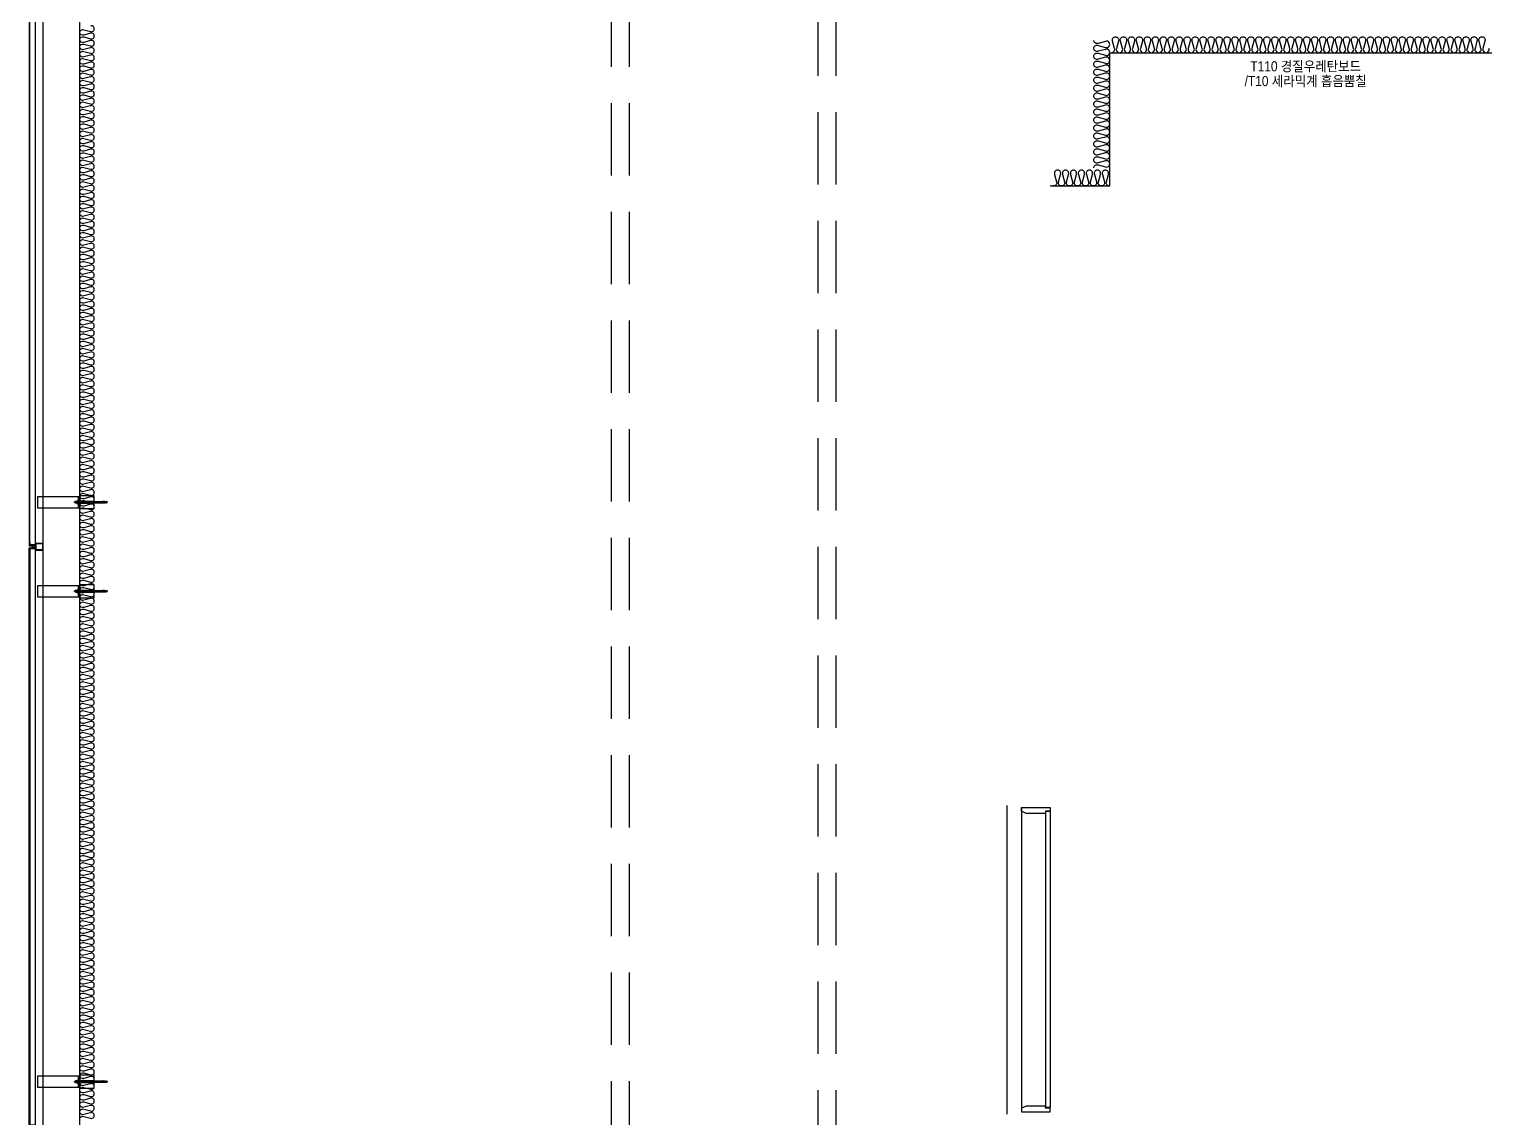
# Model space of a CAD drawing. Header units: millimetres. Extents: x 17311 to 801382, y -242618 to -104888.
# Drawn here: x 284811 to 294861, y -169171 to -161657 of the extents above; entities that cross this region are included whole.
import ezdxf
from ezdxf.enums import TextEntityAlignment as Align

# ---------------------------------------------------------------- set-up
doc = ezdxf.new("R2010")
doc.units = ezdxf.units.MM
doc.header["$LTSCALE"] = 250
doc.linetypes.add('ghid', pattern=[3, 2, -1])
for name, color, linetype in [('A-CON', 2, 'Continuous'), ('A-DOOR', 4, 'Continuous'), ('A-ELE8', 8, 'Continuous'), ('A-ETC-8', 8, 'Continuous'), ('A-FIN', 6, 'Continuous'), ('A-연도', 5, 'ghid'), ('ISL', 251, 'Continuous')]:
    doc.layers.add(name, color=color, linetype=linetype)
doc.layers.add('NOPLOT-단열', color=225, linetype='Continuous', plot=False)
doc.styles.add('Gdim', font='')
doc.styles.get('Gdim').set_extended_font_data('Dotum')

# ---------------------------------------------------------------- blocks, each defined once
blk = doc.blocks.new('A$C632c858f')
at = {"layer": 'A-ETC-8'}
blk.add_arc((-3, 0), 24, 341.8248, 18.1752, dxfattribs=at)
blk.add_ellipse((34, 0), major_axis=(7.59, 0), ratio=0.987937, dxfattribs=at)
blk = doc.blocks.new('A$Cae507117')
at = {"layer": 'A-ETC-8'}
for points in [[(-50, 0), (-50, -50), (0, -50), (0, 0)], [(-46.8, -3.2), (-46.8, -46.8), (-3.2, -46.8), (-3.2, -3.2)]]:
    blk.add_lwpolyline(points, close=True, dxfattribs=at)
blk = doc.blocks.new('A$Cc29243e6')
at = {"layer": 'A-연도'}
for points in [[(10720, -200), (10720, -33638), (9170, -33638), (9170, -200)], [(9295, -33638), (9295, -200)], [(10595, -200), (10595, -33638)]]:
    blk.add_lwpolyline(points, dxfattribs=at)
blk = doc.blocks.new('너트 M12')
for p, q in [((-9, 0), (9, 0)), ((-10, -9), (-10, -1)), ((9, -10), (-9, -10)), ((0, -8), (0, -1)), ((10, -1), (10, -9))]:
    blk.add_line(p, q)
for centre, start, end in [((-9, -1), 90, 180), ((-9, -9), 180, 270), ((9, -1), 0, 90), ((9, -9), 270, 0)]:
    blk.add_arc(centre, 0.5, start, end)
at = {"extrusion": (0, 0, -1)}
for centre, major_axis, ratio, start_param, end_param in [((-5, -1), (-4.75, 0.31), 0.185359, -0.024388, 3.141593), ((5, -1), (4.75, 0.31), 0.185108, 3.141593, 6.30754), ((-5, -9), (4.75, 0.31), 0.187111, 0, 3.166211), ((5, -9), (-4.75, 0.31), 0.185991, 3.117121, 6.283185)]:
    blk.add_ellipse(centre, major_axis=major_axis, ratio=ratio, start_param=start_param, end_param=end_param, dxfattribs=at)
blk = doc.blocks.new('A$C5ebcaad0')
at = {"layer": 'A-ETC-8'}
for p, q in [((-449, -225), (-214, -225)), ((-439, -220), (-439, -229)), ((-437, -219), (-437, -219)), ((-426, -220), (-437, -219)), ((-437, -231), (-426, -229)), ((-437, -231), (-437, -231)), ((-432, -220), (-432, -221)), ((-432, -229), (-432, -230)), ((-416, -219), (-431, -219)), ((-431, -222), (-429, -223)), ((-431, -228), (-429, -227)), ((-431, -231), (-416, -231)), ((-421, -224), (-428, -224)), ((-421, -226), (-428, -226)), ((-426, -220), (-412, -220)), ((-426, -229), (-412, -229)), ((-421, -223), (-421, -223)), ((-421, -227), (-421, -227)), ((-417, -227), (-417, -223)), ((-416, -219), (-413, -219)), ((-416, -231), (-413, -231)), ((-413, -219), (-413, -231)), ((-412, -231), (-412, -219)), ((-409, -219), (-412, -219)), ((-412, -231), (-409, -231)), ((-409, -231), (-409, -219)), ((-355, -219), (-409, -219)), ((-409, -231), (-355, -231)), ((-355, -219), (-246, -219)), ((-246, -231), (-355, -231)), ((-234, -219), (-226, -219)), ((-234, -220), (-224, -220)), ((-234, -229), (-224, -229)), ((-234, -231), (-226, -231)), ((-226, -231), (-226, -219)), ((-224, -220), (-226, -219)), ((-224, -229), (-226, -231)), ((-224, -229), (-224, -220))]:
    blk.add_line(p, q, dxfattribs=at)
for points in [[(-255, -180), (-255, -269), (-355, -269), (-355, -180)], [(34, -185), (-252, -185), (-252, -265), (34, -265)], [(-252, -265), (-246, -265), (-246, -185), (-252, -185)], [(-246, -210), (-246, -240), (-244, -240), (-244, -210)]]:
    blk.add_lwpolyline(points, close=True, dxfattribs=at)
blk.add_lwpolyline([(-252, -177), (-252, -272, -0.414214), (-253, -273), (-255, -273), (-255, -176), (-253, -176, -0.414214)], format="xyb", close=True, dxfattribs=at)
for centre, radius, start, end in [((-437, -220), 1.5, 90, 180), ((-437, -229), 1.5, 180, 270), ((-431, -220), 1, 90, 180), ((-431, -221), 1, 180, 236.3099), ((-431, -229), 1, 123.6901, 180), ((-431, -230), 1, 180, 270), ((-428, -221), 3, 236.3099, 270), ((-428, -229), 3, 90, 123.6901), ((-419, -223), 2, 90, 180), ((-421, -223), 0.5, 270, 0), ((-421, -227), 0.5, 0, 90), ((-419, -227), 2, 180, 270), ((-419, -223), 2, 0, 90), ((-419, -227), 2, 270, 0)]:
    blk.add_arc(centre, radius, start, end, dxfattribs=at)
at = {"layer": 'A-ETC-8', "xscale": -1, "rotation": 90}
blk.add_blockref('너트 M12', (-244, -225), dxfattribs=at)
blk = doc.blocks.new('A$C569640a8')
at = {"layer": 'A-DOOR', "linetype": 'Continuous'}
for points in [[(0, -40), (-33, -40), (-33, -55), (-167, -55), (-200, -40), (-200, -15), (0, -15)], [(0, -2085), (-30, -2085), (-30, -40), (0, -40)], [(0, -2090), (-33, -2090), (-33, -2075), (-167, -2075), (-200, -2090), (-200, -2115), (0, -2115)]]:
    blk.add_lwpolyline(points, close=True, dxfattribs=at)
at = {"layer": 'A-ELE8'}
blk.add_lwpolyline([(-200, -15), (-200, -2115)], dxfattribs=at)

msp = doc.modelspace()

# ---------------------------------------------------------------- linework, layer by layer
at = {"layer": 'A-ELE8'}
msp.add_lwpolyline([(291560.7, -167014.5), (291560.7, -169144.5)], dxfattribs=at)
at = {"layer": 'A-ETC-8'}
for p, q in [((284855.7, -200799.5), (284855.7, -154461.7)), ((284905.7, -154461.7), (284905.7, -200799.5))]:
    msp.add_line(p, q, dxfattribs=at)
for points in [[(284818.7, -165218), (284853.7, -165218), (284853.7, -165229), (284855.7, -165229), (284855.7, -165216), (284820.3, -165216, 0.2265409), (284816.7, -165212.3), (284816.7, -165197.6), (284814.7, -165197.6), (284814.7, -165214, -0.4142136)], [(284818.7, -165241), (284853.7, -165241), (284853.7, -165230), (284855.7, -165230), (284855.7, -165243), (284820.3, -165243, -0.2265409), (284816.7, -165246.6), (284816.7, -165261.3), (284814.7, -165261.3), (284814.7, -165245, 0.4142136)]]:
    msp.add_lwpolyline(points, format="xyb", close=True, dxfattribs=at)
at = {"layer": 'A-FIN'}
for points in [[(284851.7, -161241), (284851.7, -161237), (284810.7, -161237), (284810.7, -165222), (284851.7, -165222), (284851.7, -165218), (284814.7, -165218), (284814.7, -161241), (284851.7, -161241)], [(284851.7, -169218), (284851.7, -169222), (284810.7, -169222), (284810.7, -165237), (284851.7, -165237), (284851.7, -165241), (284814.7, -165241), (284814.7, -169218), (284851.7, -169218)]]:
    msp.add_lwpolyline(points, close=True, dxfattribs=at)
at = {"layer": 'ISL'}
msp.add_line((285160.7, -202529.5), (285160.7, -154479.5), dxfattribs=at)
for points in [[(285160.7, -169179.5, -0.5248557), (285187.8, -169160.8), (285233.6, -169173.2, 1.4491979), (285233.6, -169135.8), (285187.8, -169148.2, -0.5248557), (285160.7, -169129.5, -0.5248557), (285187.8, -169110.8), (285233.6, -169123.2, 1.4491979), (285233.6, -169085.8), (285187.8, -169098.2, -0.5248557), (285160.7, -169079.5, -0.5248557), (285187.8, -169060.8), (285233.6, -169073.2, 1.4491979), (285233.6, -169035.8), (285187.8, -169048.2, -0.5248557), (285160.7, -169029.5, -0.5248557), (285187.8, -169010.8), (285233.6, -169023.2, 1.4491979), (285233.6, -168985.8), (285187.8, -168998.2, -0.5248557), (285160.7, -168979.5, -0.5248557), (285187.8, -168960.8), (285233.6, -168973.2, 1.4491979), (285233.6, -168935.8), (285187.8, -168948.2, -0.5248557), (285160.7, -168929.5, -0.5248557), (285187.8, -168910.8), (285233.6, -168923.2, 1.4491979), (285233.6, -168885.8), (285187.8, -168898.2, -0.5248557), (285160.7, -168879.5, -0.5248557), (285187.8, -168860.8), (285233.6, -168873.2, 1.4491979), (285233.6, -168835.8), (285187.8, -168848.2, -0.5248557), (285160.7, -168829.5, -0.5248557), (285187.8, -168810.8), (285233.6, -168823.2, 1.4491979), (285233.6, -168785.8), (285187.8, -168798.2, -0.5248557), (285160.7, -168779.5, -0.5248557), (285187.8, -168760.8), (285233.6, -168773.2, 1.4491979), (285233.6, -168735.8), (285187.8, -168748.2, -0.5248557), (285160.7, -168729.5, -0.5248557), (285187.8, -168710.8), (285233.6, -168723.2, 1.4491979), (285233.6, -168685.8), (285187.8, -168698.2, -0.5248557), (285160.7, -168679.5, -0.5248557), (285187.8, -168660.8), (285233.6, -168673.2, 1.4491979), (285233.6, -168635.8), (285187.8, -168648.2, -0.5248557), (285160.7, -168629.5, -0.5248557), (285187.8, -168610.8), (285233.6, -168623.2, 1.4491979), (285233.6, -168585.8), (285187.8, -168598.2, -0.5248557), (285160.7, -168579.5, -0.5248557), (285187.8, -168560.8), (285233.6, -168573.2, 1.4491979), (285233.6, -168535.8), (285187.8, -168548.2, -0.5248557), (285160.7, -168529.5, -0.5248557), (285187.8, -168510.8), (285233.6, -168523.2, 1.4491979), (285233.6, -168485.8), (285187.8, -168498.2, -0.5248557), (285160.7, -168479.5, -0.5248557), (285187.8, -168460.8), (285233.6, -168473.2, 1.4491979), (285233.6, -168435.8), (285187.8, -168448.2, -0.5248557), (285160.7, -168429.5, -0.5248557), (285187.8, -168410.8), (285233.6, -168423.2, 1.4491979), (285233.6, -168385.8), (285187.8, -168398.2, -0.5248557), (285160.7, -168379.5, -0.5248557), (285187.8, -168360.8), (285233.6, -168373.2, 1.4491979), (285233.6, -168335.8), (285187.8, -168348.2, -0.5248557), (285160.7, -168329.5, -0.5248557), (285187.8, -168310.8), (285233.6, -168323.2, 1.4491979), (285233.6, -168285.8), (285187.8, -168298.2, -0.5248557), (285160.7, -168279.5, -0.5248557), (285187.8, -168260.8), (285233.6, -168273.2, 1.4491979), (285233.6, -168235.8), (285187.8, -168248.2, -0.5248557), (285160.7, -168229.5, -0.5248557), (285187.8, -168210.8), (285233.6, -168223.2, 1.4491979), (285233.6, -168185.8), (285187.8, -168198.2, -0.5248557), (285160.7, -168179.5, -0.5248557), (285187.8, -168160.8), (285233.6, -168173.2, 1.4491979), (285233.6, -168135.8), (285187.8, -168148.2, -0.5248557), (285160.7, -168129.5, -0.5248557), (285187.8, -168110.8), (285233.6, -168123.2, 1.4491979), (285233.6, -168085.8), (285187.8, -168098.2, -0.5248557), (285160.7, -168079.5, -0.5248557), (285187.8, -168060.8), (285233.6, -168073.2, 1.4491979), (285233.6, -168035.8), (285187.8, -168048.2, -0.5248557), (285160.7, -168029.5, -0.5248557), (285187.8, -168010.8), (285233.6, -168023.2, 1.4491979), (285233.6, -167985.8), (285187.8, -167998.2, -0.5248557), (285160.7, -167979.5, -0.5248557), (285187.8, -167960.8), (285233.6, -167973.2, 1.4491979), (285233.6, -167935.8), (285187.8, -167948.2, -0.5248557), (285160.7, -167929.5, -0.5248557), (285187.8, -167910.8), (285233.6, -167923.2, 1.4491979), (285233.6, -167885.8), (285187.8, -167898.2, -0.5248557), (285160.7, -167879.5, -0.5248557), (285187.8, -167860.8), (285233.6, -167873.2, 1.4491979), (285233.6, -167835.8), (285187.8, -167848.2, -0.5248557), (285160.7, -167829.5, -0.5248557), (285187.8, -167810.8), (285233.6, -167823.2, 1.4491979), (285233.6, -167785.8), (285187.8, -167798.2, -0.5248557), (285160.7, -167779.5, -0.5248557), (285187.8, -167760.8), (285233.6, -167773.2, 1.4491979), (285233.6, -167735.8), (285187.8, -167748.2, -0.5248557), (285160.7, -167729.5, -0.5248557), (285187.8, -167710.8), (285233.6, -167723.2, 1.4491979), (285233.6, -167685.8), (285187.8, -167698.2, -0.5248557), (285160.7, -167679.5, -0.5248557), (285187.8, -167660.8), (285233.6, -167673.2, 1.4491979), (285233.6, -167635.8), (285187.8, -167648.2, -0.5248557), (285160.7, -167629.5, -0.5248557), (285187.8, -167610.8), (285233.6, -167623.2, 1.4491979), (285233.6, -167585.8), (285187.8, -167598.2, -0.5248557), (285160.7, -167579.5, -0.5248557), (285187.8, -167560.8), (285233.6, -167573.2, 1.4491979), (285233.6, -167535.8), (285187.8, -167548.2, -0.5248557), (285160.7, -167529.5, -0.5248557), (285187.8, -167510.8), (285233.6, -167523.2, 1.4491979), (285233.6, -167485.8), (285187.8, -167498.2, -0.5248557), (285160.7, -167479.5, -0.5248557), (285187.8, -167460.8), (285233.6, -167473.2, 1.4491979), (285233.6, -167435.8), (285187.8, -167448.2, -0.5248557), (285160.7, -167429.5, -0.5248557), (285187.8, -167410.8), (285233.6, -167423.2, 1.4491979), (285233.6, -167385.8), (285187.8, -167398.2, -0.5248557), (285160.7, -167379.5, -0.5248557), (285187.8, -167360.8), (285233.6, -167373.2, 1.4491979), (285233.6, -167335.8), (285187.8, -167348.2, -0.5248557), (285160.7, -167329.5, -0.5248557), (285187.8, -167310.8), (285233.6, -167323.2, 1.4491979), (285233.6, -167285.8), (285187.8, -167298.2, -0.5248557), (285160.7, -167279.5, -0.5248557), (285187.8, -167260.8), (285233.6, -167273.2, 1.4491979), (285233.6, -167235.8), (285187.8, -167248.2, -0.5248557), (285160.7, -167229.5, -0.5248557), (285187.8, -167210.8), (285233.6, -167223.2, 1.4491979), (285233.6, -167185.8), (285187.8, -167198.2, -0.5248557), (285160.7, -167179.5, -0.5248557), (285187.8, -167160.8), (285233.6, -167173.2, 1.4491979), (285233.6, -167135.8), (285187.8, -167148.2, -0.5248557), (285160.7, -167129.5, -0.5248557), (285187.8, -167110.8), (285233.6, -167123.2, 1.4491979), (285233.6, -167085.8), (285187.8, -167098.2, -0.5248557), (285160.7, -167079.5, -0.5248557), (285187.8, -167060.8), (285233.6, -167073.2, 1.4491979), (285233.6, -167035.8), (285187.8, -167048.2, -0.5248557), (285160.7, -167029.5, -0.5248557), (285187.8, -167010.8), (285233.6, -167023.2, 1.4491979), (285233.6, -166985.8), (285187.8, -166998.2, -0.5248557), (285160.7, -166979.5, -0.5248557), (285187.8, -166960.8), (285233.6, -166973.2, 1.4491979), (285233.6, -166935.8), (285187.8, -166948.2, -0.5248557), (285160.7, -166929.5, -0.5248557), (285187.8, -166910.8), (285233.6, -166923.2, 1.4491979), (285233.6, -166885.8), (285187.8, -166898.2, -0.5248557), (285160.7, -166879.5, -0.5248557), (285187.8, -166860.8), (285233.6, -166873.2, 1.4491979), (285233.6, -166835.8), (285187.8, -166848.2, -0.5248557), (285160.7, -166829.5, -0.5248557), (285187.8, -166810.8), (285233.6, -166823.2, 1.4491979), (285233.6, -166785.8), (285187.8, -166798.2, -0.5248557), (285160.7, -166779.5, -0.5248557), (285187.8, -166760.8), (285233.6, -166773.2, 1.4491979), (285233.6, -166735.8), (285187.8, -166748.2, -0.5248557), (285160.7, -166729.5, -0.5248557), (285187.8, -166710.8), (285233.6, -166723.2, 1.4491979), (285233.6, -166685.8), (285187.8, -166698.2, -0.5248557), (285160.7, -166679.5, -0.5248557), (285187.8, -166660.8), (285233.6, -166673.2, 1.4491979), (285233.6, -166635.8), (285187.8, -166648.2, -0.5248557), (285160.7, -166629.5, -0.5248557), (285187.8, -166610.8), (285233.6, -166623.2, 1.4491979), (285233.6, -166585.8), (285187.8, -166598.2, -0.5248557), (285160.7, -166579.5, -0.5248557), (285187.8, -166560.8), (285233.6, -166573.2, 1.4491979), (285233.6, -166535.8), (285187.8, -166548.2, -0.5248557), (285160.7, -166529.5, -0.5248557), (285187.8, -166510.8), (285233.6, -166523.2, 1.4491979), (285233.6, -166485.8), (285187.8, -166498.2, -0.5248557), (285160.7, -166479.5, -0.5248557), (285187.8, -166460.8), (285233.6, -166473.2, 1.4491979), (285233.6, -166435.8), (285187.8, -166448.2, -0.5248557), (285160.7, -166429.5, -0.5248557), (285187.8, -166410.8), (285233.6, -166423.2, 1.4491979), (285233.6, -166385.8), (285187.8, -166398.2, -0.5248557), (285160.7, -166379.5, -0.5248557), (285187.8, -166360.8), (285233.6, -166373.2, 1.4491979), (285233.6, -166335.8), (285187.8, -166348.2, -0.5248557), (285160.7, -166329.5, -0.5248557), (285187.8, -166310.8), (285233.6, -166323.2, 1.4491979), (285233.6, -166285.8), (285187.8, -166298.2, -0.5248557), (285160.7, -166279.5, -0.5248557), (285187.8, -166260.8), (285233.6, -166273.2, 1.4491979), (285233.6, -166235.8), (285187.8, -166248.2, -0.5248557), (285160.7, -166229.5, -0.5248557), (285187.8, -166210.8), (285233.6, -166223.2, 1.4491979), (285233.6, -166185.8), (285187.8, -166198.2, -0.5248557), (285160.7, -166179.5, -0.5248557), (285187.8, -166160.8), (285233.6, -166173.2, 1.4491979), (285233.6, -166135.8), (285187.8, -166148.2, -0.5248557), (285160.7, -166129.5, -0.5248557), (285187.8, -166110.8), (285233.6, -166123.2, 1.4491979), (285233.6, -166085.8), (285187.8, -166098.2, -0.5248557), (285160.7, -166079.5, -0.5248557), (285187.8, -166060.8), (285233.6, -166073.2, 1.4491979), (285233.6, -166035.8), (285187.8, -166048.2, -0.5248557), (285160.7, -166029.5, -0.5248557), (285187.8, -166010.8), (285233.6, -166023.2, 1.4491979), (285233.6, -165985.8), (285187.8, -165998.2, -0.5248557), (285160.7, -165979.5, -0.5248557), (285187.8, -165960.8), (285233.6, -165973.2, 1.4491979), (285233.6, -165935.8), (285187.8, -165948.2, -0.5248557), (285160.7, -165929.5, -0.5248557), (285187.8, -165910.8), (285233.6, -165923.2, 1.4491979), (285233.6, -165885.8), (285187.8, -165898.2, -0.5248557), (285160.7, -165879.5, -0.5248557), (285187.8, -165860.8), (285233.6, -165873.2, 1.4491979), (285233.6, -165835.8), (285187.8, -165848.2, -0.5248557), (285160.7, -165829.5, -0.5248557), (285187.8, -165810.8), (285233.6, -165823.2, 1.4491979), (285233.6, -165785.8), (285187.8, -165798.2, -0.5248557), (285160.7, -165779.5, -0.5248557), (285187.8, -165760.8), (285233.6, -165773.2, 1.4491979), (285233.6, -165735.8), (285187.8, -165748.2, -0.5248557), (285160.7, -165729.5, -0.5248557), (285187.8, -165710.8), (285233.6, -165723.2, 1.4491979), (285233.6, -165685.8), (285187.8, -165698.2, -0.5248557), (285160.7, -165679.5, -0.5248557), (285187.8, -165660.8), (285233.6, -165673.2, 1.4491979), (285233.6, -165635.8), (285187.8, -165648.2, -0.5248557), (285160.7, -165629.5, -0.5248557), (285187.8, -165610.8), (285233.6, -165623.2, 1.4491979), (285233.6, -165585.8), (285187.8, -165598.2, -0.5248557), (285160.7, -165579.5, -0.5248557), (285187.8, -165560.8), (285233.6, -165573.2, 1.4491979), (285233.6, -165535.8), (285187.8, -165548.2, -0.5248557), (285160.7, -165529.5, -0.5248557), (285187.8, -165510.8), (285233.6, -165523.2, 1.4491979), (285233.6, -165485.8), (285187.8, -165498.2, -0.5248557), (285160.7, -165479.5, -0.5248557), (285187.8, -165460.8), (285233.6, -165473.2, 1.4491979), (285233.6, -165435.8), (285187.8, -165448.2, -0.5248557), (285160.7, -165429.5, -0.5248557), (285187.8, -165410.8), (285233.6, -165423.2, 1.4491979), (285233.6, -165385.8), (285187.8, -165398.2, -0.5248557), (285160.7, -165379.5, -0.5248557), (285187.8, -165360.8), (285233.6, -165373.2, 1.4491979), (285233.6, -165335.8), (285187.8, -165348.2, -0.5248557), (285160.7, -165329.5, -0.5248557), (285187.8, -165310.8), (285233.6, -165323.2, 1.4491979), (285233.6, -165285.8), (285187.8, -165298.2, -0.5248557), (285160.7, -165279.5, -0.5248557), (285187.8, -165260.8), (285233.6, -165273.2, 1.4491979), (285233.6, -165235.8), (285187.8, -165248.2, -0.5248557), (285160.7, -165229.5, -0.5248557), (285187.8, -165210.8), (285233.6, -165223.2, 1.4491979), (285233.6, -165185.8), (285187.8, -165198.2, -0.5248557), (285160.7, -165179.5, -0.5248557), (285187.8, -165160.8), (285233.6, -165173.2, 1.4491979), (285233.6, -165135.8), (285187.8, -165148.2, -0.5248557), (285160.7, -165129.5, -0.5248557), (285187.8, -165110.8), (285233.6, -165123.2, 1.4491979), (285233.6, -165085.8), (285187.8, -165098.2, -0.5248557), (285160.7, -165079.5, -0.5248557), (285187.8, -165060.8), (285233.6, -165073.2, 1.4491979), (285233.6, -165035.8), (285187.8, -165048.2, -0.5248557), (285160.7, -165029.5, -0.5248557), (285187.8, -165010.8), (285233.6, -165023.2, 1.4491979), (285233.6, -164985.8), (285187.8, -164998.2, -0.5248557), (285160.7, -164979.5, -0.5248557), (285187.8, -164960.8), (285233.6, -164973.2, 1.4491979), (285233.6, -164935.8), (285187.8, -164948.2, -0.5248557), (285160.7, -164929.5, -0.5248557), (285187.8, -164910.8), (285233.6, -164923.2, 1.4491979), (285233.6, -164885.8), (285187.8, -164898.2, -0.5248557), (285160.7, -164879.5, -0.5248557), (285187.8, -164860.8), (285233.6, -164873.2, 1.4491979), (285233.6, -164835.8), (285187.8, -164848.2, -0.5248557), (285160.7, -164829.5, -0.5248557), (285187.8, -164810.8), (285233.6, -164823.2, 1.4491979), (285233.6, -164785.8), (285187.8, -164798.2, -0.5248557), (285160.7, -164779.5, -0.5248557), (285187.8, -164760.8), (285233.6, -164773.2, 1.4491979), (285233.6, -164735.8), (285187.8, -164748.2, -0.5248557), (285160.7, -164729.5, -0.5248557), (285187.8, -164710.8), (285233.6, -164723.2, 1.4491979), (285233.6, -164685.8), (285187.8, -164698.2, -0.5248557), (285160.7, -164679.5, -0.5248557), (285187.8, -164660.8), (285233.6, -164673.2, 1.4491979), (285233.6, -164635.8), (285187.8, -164648.2, -0.5248557), (285160.7, -164629.5, -0.5248557), (285187.8, -164610.8), (285233.6, -164623.2, 1.4491979), (285233.6, -164585.8), (285187.8, -164598.2, -0.5248557), (285160.7, -164579.5, -0.5248557), (285187.8, -164560.8), (285233.6, -164573.2, 1.4491979), (285233.6, -164535.8), (285187.8, -164548.2, -0.5248557), (285160.7, -164529.5, -0.5248557), (285187.8, -164510.8), (285233.6, -164523.2, 1.4491979), (285233.6, -164485.8), (285187.8, -164498.2, -0.5248557), (285160.7, -164479.5, -0.5248557), (285187.8, -164460.8), (285233.6, -164473.2, 1.4491979), (285233.6, -164435.8), (285187.8, -164448.2, -0.5248557), (285160.7, -164429.5, -0.5248557), (285187.8, -164410.8), (285233.6, -164423.2, 1.4491979), (285233.6, -164385.8), (285187.8, -164398.2, -0.5248557), (285160.7, -164379.5, -0.5248557), (285187.8, -164360.8), (285233.6, -164373.2, 1.4491979), (285233.6, -164335.8), (285187.8, -164348.2, -0.5248557), (285160.7, -164329.5, -0.5248557), (285187.8, -164310.8), (285233.6, -164323.2, 1.4491979), (285233.6, -164285.8), (285187.8, -164298.2, -0.5248557), (285160.7, -164279.5, -0.5248557), (285187.8, -164260.8), (285233.6, -164273.2, 1.4491979), (285233.6, -164235.8), (285187.8, -164248.2, -0.5248557), (285160.7, -164229.5, -0.5248557), (285187.8, -164210.8), (285233.6, -164223.2, 1.4491979), (285233.6, -164185.8), (285187.8, -164198.2, -0.5248557), (285160.7, -164179.5, -0.5248557), (285187.8, -164160.8), (285233.6, -164173.2, 1.4491979), (285233.6, -164135.8), (285187.8, -164148.2, -0.5248557), (285160.7, -164129.5, -0.5248557), (285187.8, -164110.8), (285233.6, -164123.2, 1.4491979), (285233.6, -164085.8), (285187.8, -164098.2, -0.5248557), (285160.7, -164079.5, -0.5248557), (285187.8, -164060.8), (285233.6, -164073.2, 1.4491979), (285233.6, -164035.8), (285187.8, -164048.2, -0.5248557), (285160.7, -164029.5, -0.5248557), (285187.8, -164010.8), (285233.6, -164023.2, 1.4491979), (285233.6, -163985.8), (285187.8, -163998.2, -0.5248557), (285160.7, -163979.5, -0.5248557), (285187.8, -163960.8), (285233.6, -163973.2, 1.4491979), (285233.6, -163935.8), (285187.8, -163948.2, -0.5248557), (285160.7, -163929.5, -0.5248557), (285187.8, -163910.8), (285233.6, -163923.2, 1.4491979), (285233.6, -163885.8), (285187.8, -163898.2, -0.5248557), (285160.7, -163879.5, -0.5248557), (285187.8, -163860.8), (285233.6, -163873.2, 1.4491979), (285233.6, -163835.8), (285187.8, -163848.2, -0.5248557), (285160.7, -163829.5, -0.5248557), (285187.8, -163810.8), (285233.6, -163823.2, 1.4491979), (285233.6, -163785.8), (285187.8, -163798.2, -0.5248557), (285160.7, -163779.5, -0.5248557), (285187.8, -163760.8), (285233.6, -163773.2, 1.4491979), (285233.6, -163735.8), (285187.8, -163748.2, -0.5248557), (285160.7, -163729.5, -0.5248557), (285187.8, -163710.8), (285233.6, -163723.2, 1.4491979), (285233.6, -163685.8), (285187.8, -163698.2, -0.5248557), (285160.7, -163679.5, -0.5248557), (285187.8, -163660.8), (285233.6, -163673.2, 1.4491979), (285233.6, -163635.8), (285187.8, -163648.2, -0.5248557), (285160.7, -163629.5, -0.5248557), (285187.8, -163610.8), (285233.6, -163623.2, 1.4491979), (285233.6, -163585.8), (285187.8, -163598.2, -0.5248557), (285160.7, -163579.5, -0.5248557), (285187.8, -163560.8), (285233.6, -163573.2, 1.4491979), (285233.6, -163535.8), (285187.8, -163548.2, -0.5248557), (285160.7, -163529.5, -0.5248557), (285187.8, -163510.8), (285233.6, -163523.2, 1.4491979), (285233.6, -163485.8), (285187.8, -163498.2, -0.5248557), (285160.7, -163479.5, -0.5248557), (285187.8, -163460.8), (285233.6, -163473.2, 1.4491979), (285233.6, -163435.8), (285187.8, -163448.2, -0.5248557), (285160.7, -163429.5, -0.5248557), (285187.8, -163410.8), (285233.6, -163423.2, 1.4491979), (285233.6, -163385.8), (285187.8, -163398.2, -0.5248557), (285160.7, -163379.5, -0.5248557), (285187.8, -163360.8), (285233.6, -163373.2, 1.4491979), (285233.6, -163335.8), (285187.8, -163348.2, -0.5248557), (285160.7, -163329.5, -0.5248557), (285187.8, -163310.8), (285233.6, -163323.2, 1.4491979), (285233.6, -163285.8), (285187.8, -163298.2, -0.5248557), (285160.7, -163279.5, -0.5248557), (285187.8, -163260.8), (285233.6, -163273.2, 1.4491979), (285233.6, -163235.8), (285187.8, -163248.2, -0.5248557), (285160.7, -163229.5, -0.5248557), (285187.8, -163210.8), (285233.6, -163223.2, 1.4491979), (285233.6, -163185.8), (285187.8, -163198.2, -0.5248557), (285160.7, -163179.5, -0.5248557), (285187.8, -163160.8), (285233.6, -163173.2, 1.4491979), (285233.6, -163135.8), (285187.8, -163148.2, -0.5248557), (285160.7, -163129.5, -0.5248557), (285187.8, -163110.8), (285233.6, -163123.2, 1.4491979), (285233.6, -163085.8), (285187.8, -163098.2, -0.5248557), (285160.7, -163079.5, -0.5248557), (285187.8, -163060.8), (285233.6, -163073.2, 1.4491979), (285233.6, -163035.8), (285187.8, -163048.2, -0.5248557), (285160.7, -163029.5, -0.5248557), (285187.8, -163010.8), (285233.6, -163023.2, 1.4491979), (285233.6, -162985.8), (285187.8, -162998.2, -0.5248557), (285160.7, -162979.5, -0.5248557), (285187.8, -162960.8), (285233.6, -162973.2, 1.4491979), (285233.6, -162935.8), (285187.8, -162948.2, -0.5248557), (285160.7, -162929.5, -0.5248557), (285187.8, -162910.8), (285233.6, -162923.2, 1.4491979), (285233.6, -162885.8), (285187.8, -162898.2, -0.5248557), (285160.7, -162879.5, -0.5248557), (285187.8, -162860.8), (285233.6, -162873.2, 1.4491979), (285233.6, -162835.8), (285187.8, -162848.2, -0.5248557), (285160.7, -162829.5, -0.5248557), (285187.8, -162810.8), (285233.6, -162823.2, 1.4491979), (285233.6, -162785.8), (285187.8, -162798.2, -0.5248557), (285160.7, -162779.5, -0.5248557), (285187.8, -162760.8), (285233.6, -162773.2, 1.4491979), (285233.6, -162735.8), (285187.8, -162748.2, -0.5248557), (285160.7, -162729.5, -0.5248557), (285187.8, -162710.8), (285233.6, -162723.2, 1.4491979), (285233.6, -162685.8), (285187.8, -162698.2, -0.5248557), (285160.7, -162679.5, -0.5248557), (285187.8, -162660.8), (285233.6, -162673.2, 1.4491979), (285233.6, -162635.8), (285187.8, -162648.2, -0.5248557), (285160.7, -162629.5, -0.5248557), (285187.8, -162610.8), (285233.6, -162623.2, 1.4491979), (285233.6, -162585.8), (285187.8, -162598.2, -0.5248557), (285160.7, -162579.5, -0.5248557), (285187.8, -162560.8), (285233.6, -162573.2, 1.4491979), (285233.6, -162535.8), (285187.8, -162548.2, -0.5248557), (285160.7, -162529.5, -0.5248557), (285187.8, -162510.8), (285233.6, -162523.2, 1.4491979), (285233.6, -162485.8), (285187.8, -162498.2, -0.5248557), (285160.7, -162479.5, -0.5248557), (285187.8, -162460.8), (285233.6, -162473.2, 1.4491979), (285233.6, -162435.8), (285187.8, -162448.2, -0.5248557), (285160.7, -162429.5, -0.5248557), (285187.8, -162410.8), (285233.6, -162423.2, 1.4491979), (285233.6, -162385.8), (285187.8, -162398.2, -0.5248557), (285160.7, -162379.5, -0.5248557), (285187.8, -162360.8), (285233.6, -162373.2, 1.4491979), (285233.6, -162335.8), (285187.8, -162348.2, -0.5248557), (285160.7, -162329.5, -0.5248557), (285187.8, -162310.8), (285233.6, -162323.2, 1.4491979), (285233.6, -162285.8), (285187.8, -162298.2, -0.5248557), (285160.7, -162279.5, -0.5248557), (285187.8, -162260.8), (285233.6, -162273.2, 1.4491979), (285233.6, -162235.8), (285187.8, -162248.2, -0.5248557), (285160.7, -162229.5, -0.5248557), (285187.8, -162210.8), (285233.6, -162223.2, 1.4491979), (285233.6, -162185.8), (285187.8, -162198.2, -0.5248557), (285160.7, -162179.5, -0.5248557), (285187.8, -162160.8), (285233.6, -162173.2, 1.4491979), (285233.6, -162135.8), (285187.8, -162148.2, -0.5248557), (285160.7, -162129.5, -0.5248557), (285187.8, -162110.8), (285233.6, -162123.2, 1.4491979), (285233.6, -162085.8), (285187.8, -162098.2, -0.5248557), (285160.7, -162079.5, -0.5248557), (285187.8, -162060.8), (285233.6, -162073.2, 1.4491979), (285233.6, -162035.8), (285187.8, -162048.2, -0.5248557), (285160.7, -162029.5, -0.5248557), (285187.8, -162010.8), (285233.6, -162023.2, 1.4491979), (285233.6, -161985.8), (285187.8, -161998.2, -0.5248557), (285160.7, -161979.5, -0.5248557), (285187.8, -161960.8), (285233.6, -161973.2, 1.4491979), (285233.6, -161935.8), (285187.8, -161948.2, -0.5248557), (285160.7, -161929.5, -0.5248557), (285187.8, -161910.8), (285233.6, -161923.2, 1.4491979), (285233.6, -161885.8), (285187.8, -161898.2, -0.5248557), (285160.7, -161879.5, -0.5248557), (285187.8, -161860.8), (285233.6, -161873.2, 1.4491979), (285233.6, -161835.8), (285187.8, -161848.2, -0.5248557), (285160.7, -161829.5, -0.5248557), (285187.8, -161810.8), (285233.6, -161823.2, 1.4491979), (285233.6, -161785.8), (285187.8, -161798.2, -0.5248557), (285160.7, -161779.5, -0.5248557), (285187.8, -161760.8), (285233.6, -161773.2, 1.4491979), (285233.6, -161735.8), (285187.8, -161748.2, -0.5248557), (285160.7, -161729.5, -0.5248557), (285187.8, -161710.8), (285233.6, -161723.2, 1.4491979), (285233.6, -161685.8), (285187.8, -161698.2, -0.5248557), (285160.7, -161679.5, -0.5248557), (285187.8, -161660.8), (285233.6, -161673.2, 1.4491979), (285233.6, -161635.8)], [(292160.7, -162614.5, -0.5248557), (292190.5, -162593.9), (292240.9, -162607.6, 1.4491979), (292240.9, -162566.4), (292190.5, -162580.1, -0.5248557), (292160.7, -162559.5, -0.5248557), (292190.5, -162538.9), (292240.9, -162552.6, 1.4491979), (292240.9, -162511.4), (292190.5, -162525.1, -0.5248557), (292160.7, -162504.5, -0.5248557), (292190.5, -162483.9), (292240.9, -162497.6, 1.4491979), (292240.9, -162456.4), (292190.5, -162470.1, -0.5248557), (292160.7, -162449.5, -0.5248557), (292190.5, -162428.9), (292240.9, -162442.6, 1.4491979), (292240.9, -162401.4), (292190.5, -162415.1, -0.5248557), (292160.7, -162394.5, -0.5248557), (292190.5, -162373.9), (292240.9, -162387.6, 1.4491979), (292240.9, -162346.4), (292190.5, -162360.1, -0.5248557), (292160.7, -162339.5, -0.5248557), (292190.5, -162318.9), (292240.9, -162332.6, 1.4491979), (292240.9, -162291.4), (292190.5, -162305.1, -0.5248557), (292160.7, -162284.5, -0.5248557), (292190.5, -162263.9), (292240.9, -162277.6, 1.4491979), (292240.9, -162236.4), (292190.5, -162250.1, -0.5248557), (292160.7, -162229.5, -0.5248557), (292190.5, -162208.9), (292240.9, -162222.6, 1.4491979), (292240.9, -162181.4), (292190.5, -162195.1, -0.5248557), (292160.7, -162174.5, -0.5248557), (292190.5, -162153.9), (292240.9, -162167.6, 1.4491979), (292240.9, -162126.4), (292190.5, -162140.1, -0.5248557), (292160.7, -162119.5, -0.5248557), (292190.5, -162098.9), (292240.9, -162112.6, 1.4491979), (292240.9, -162071.4), (292190.5, -162085.1, -0.5248557), (292160.7, -162064.5, -0.5248557), (292190.5, -162043.9), (292240.9, -162057.6, 1.4491979), (292240.9, -162016.4), (292190.5, -162030.1, -0.5248557), (292160.7, -162009.5, -0.5248557), (292190.5, -161988.9), (292240.9, -162002.6, 1.4491979), (292240.9, -161961.4), (292190.5, -161975.1, -0.5248557), (292160.7, -161954.5, -0.5248557), (292190.5, -161933.9), (292240.9, -161947.6, 1.4491979), (292240.9, -161906.4), (292190.5, -161920.1, -0.5248557), (292160.7, -161899.5, -0.5248557), (292190.5, -161878.9), (292240.9, -161892.6, 1.4491979), (292240.9, -161851.4), (292190.5, -161865.1, -0.5248557), (292160.7, -161844.5, -0.5248557), (292190.5, -161823.9), (292240.9, -161837.6, 1.4491979), (292240.9, -161796.4), (292190.5, -161810.1, -0.5248557), (292160.7, -161789.5, -0.5248557), (292190.5, -161768.9), (292240.9, -161782.6, 1.4491979), (292240.9, -161741.4), (292190.5, -161755.1, -0.5248557), (292160.7, -161734.5)], [(292283.2, -161819.5, 0.5249326), (292303.7, -161789.7), (292290.1, -161739.3, -0.5248557), (292310.7, -161709.5, -0.5248557), (292331.2, -161739.3), (292317.6, -161789.7, 1.4491979), (292358.7, -161789.7), (292345.1, -161739.3, -0.5248557), (292365.7, -161709.5, -0.5248557), (292386.2, -161739.3), (292372.6, -161789.7, 1.4491979), (292413.7, -161789.7), (292400.1, -161739.3, -0.5248557), (292420.7, -161709.5, -0.5248557), (292441.2, -161739.3), (292427.6, -161789.7, 1.4491979), (292468.7, -161789.7), (292455.1, -161739.3, -0.5248557), (292475.7, -161709.5, -0.5248557), (292496.2, -161739.3), (292482.6, -161789.7, 1.4491979), (292523.7, -161789.7), (292510.1, -161739.3, -0.5248557), (292530.7, -161709.5, -0.5248557), (292551.2, -161739.3), (292537.6, -161789.7, 1.4491979), (292578.7, -161789.7), (292565.1, -161739.3, -0.5248557), (292585.7, -161709.5, -0.5248557), (292606.2, -161739.3), (292592.6, -161789.7, 1.4491979), (292633.7, -161789.7), (292620.1, -161739.3, -0.5248557), (292640.7, -161709.5, -0.5248557), (292661.2, -161739.3), (292647.6, -161789.7, 1.4491979), (292688.7, -161789.7), (292675.1, -161739.3, -0.5248557), (292695.7, -161709.5, -0.5248557), (292716.2, -161739.3), (292702.6, -161789.7, 1.4491979), (292743.7, -161789.7), (292730.1, -161739.3, -0.5248557), (292750.7, -161709.5, -0.5248557), (292771.2, -161739.3), (292757.6, -161789.7, 1.4491979), (292798.7, -161789.7), (292785.1, -161739.3, -0.5248557), (292805.7, -161709.5, -0.5248557), (292826.2, -161739.3), (292812.6, -161789.7, 1.4491979), (292853.7, -161789.7), (292840.1, -161739.3, -0.5248557), (292860.7, -161709.5, -0.5248557), (292881.2, -161739.3), (292867.6, -161789.7, 1.4491979), (292908.7, -161789.7), (292895.1, -161739.3, -0.5248557), (292915.7, -161709.5, -0.5248557), (292936.2, -161739.3), (292922.6, -161789.7, 1.4491979), (292963.7, -161789.7), (292950.1, -161739.3, -0.5248557), (292970.7, -161709.5, -0.5248557), (292991.2, -161739.3), (292977.6, -161789.7, 1.4491979), (293018.7, -161789.7), (293005.1, -161739.3, -0.5248557), (293025.7, -161709.5, -0.5248557), (293046.2, -161739.3), (293032.6, -161789.7, 1.4491979), (293073.7, -161789.7), (293060.1, -161739.3, -0.5248557), (293080.7, -161709.5, -0.5248557), (293101.2, -161739.3), (293087.6, -161789.7, 1.4491979), (293128.7, -161789.7), (293115.1, -161739.3, -0.5248557), (293135.7, -161709.5, -0.5248557), (293156.2, -161739.3), (293142.6, -161789.7, 1.4491979), (293183.7, -161789.7), (293170.1, -161739.3, -0.5248557), (293190.7, -161709.5, -0.5248557), (293211.2, -161739.3), (293197.6, -161789.7, 1.4491979), (293238.7, -161789.7), (293225.1, -161739.3, -0.5248557), (293245.7, -161709.5, -0.5248557), (293266.2, -161739.3), (293252.6, -161789.7, 1.4491979), (293293.7, -161789.7), (293280.1, -161739.3, -0.5248557), (293300.7, -161709.5, -0.5248557), (293321.2, -161739.3), (293307.6, -161789.7, 1.4491979), (293348.7, -161789.7), (293335.1, -161739.3, -0.5248557), (293355.7, -161709.5, -0.5248557), (293376.2, -161739.3), (293362.6, -161789.7, 1.4491979), (293403.7, -161789.7), (293390.1, -161739.3, -0.5248557), (293410.7, -161709.5, -0.5248557), (293431.2, -161739.3), (293417.6, -161789.7, 1.4491979), (293458.7, -161789.7), (293445.1, -161739.3, -0.5248557), (293465.7, -161709.5, -0.5248557), (293486.2, -161739.3), (293472.6, -161789.7, 1.4491979), (293513.7, -161789.7), (293500.1, -161739.3, -0.5248557), (293520.7, -161709.5, -0.5248557), (293541.2, -161739.3), (293527.6, -161789.7, 1.4491979), (293568.7, -161789.7), (293555.1, -161739.3, -0.5248557), (293575.7, -161709.5, -0.5248557), (293596.2, -161739.3), (293582.6, -161789.7, 1.4491979), (293623.7, -161789.7), (293610.1, -161739.3, -0.5248557), (293630.7, -161709.5, -0.5248557), (293651.2, -161739.3), (293637.6, -161789.7, 1.4491979), (293678.7, -161789.7), (293665.1, -161739.3, -0.5248557), (293685.7, -161709.5, -0.5248557), (293706.2, -161739.3), (293692.6, -161789.7, 1.4491979), (293733.7, -161789.7), (293720.1, -161739.3, -0.5248557), (293740.7, -161709.5, -0.5248557), (293761.2, -161739.3), (293747.6, -161789.7, 1.4491979), (293788.7, -161789.7), (293775.1, -161739.3, -0.5248557), (293795.7, -161709.5, -0.5248557), (293816.2, -161739.3), (293802.6, -161789.7, 1.4491979), (293843.7, -161789.7), (293830.1, -161739.3, -0.5248557), (293850.7, -161709.5, -0.5248557), (293871.2, -161739.3), (293857.6, -161789.7, 1.4491979), (293898.7, -161789.7), (293885.1, -161739.3, -0.5248557), (293905.7, -161709.5, -0.5248557), (293926.2, -161739.3), (293912.6, -161789.7, 1.4491979), (293953.7, -161789.7), (293940.1, -161739.3, -0.5248557), (293960.7, -161709.5, -0.5248557), (293981.2, -161739.3), (293967.6, -161789.7, 1.4491979), (294008.7, -161789.7), (293995.1, -161739.3, -0.5248557), (294015.7, -161709.5, -0.5248557), (294036.2, -161739.3), (294022.6, -161789.7, 1.4491979), (294063.7, -161789.7), (294050.1, -161739.3, -0.5248557), (294070.7, -161709.5, -0.5248557), (294091.2, -161739.3), (294077.6, -161789.7, 1.4491979), (294118.7, -161789.7), (294105.1, -161739.3, -0.5248557), (294125.7, -161709.5, -0.5248557), (294146.2, -161739.3), (294132.6, -161789.7, 1.4491979), (294173.7, -161789.7), (294160.1, -161739.3, -0.5248557), (294180.7, -161709.5, -0.5248557), (294201.2, -161739.3), (294187.6, -161789.7, 1.4491979), (294228.7, -161789.7), (294215.1, -161739.3, -0.5248557), (294235.7, -161709.5, -0.5248557), (294256.2, -161739.3), (294242.6, -161789.7, 1.4491979), (294283.7, -161789.7), (294270.1, -161739.3, -0.5248557), (294290.7, -161709.5, -0.5248557), (294311.2, -161739.3), (294297.6, -161789.7, 1.4491979), (294338.7, -161789.7), (294325.1, -161739.3, -0.5248557), (294345.7, -161709.5, -0.5248557), (294366.2, -161739.3), (294352.6, -161789.7, 1.4491979), (294393.7, -161789.7), (294380.1, -161739.3, -0.5248557), (294400.7, -161709.5, -0.5248557), (294421.2, -161739.3), (294407.6, -161789.7, 1.4491979), (294448.7, -161789.7), (294435.1, -161739.3, -0.5248557), (294455.7, -161709.5, -0.5248557), (294476.2, -161739.3), (294462.6, -161789.7, 1.4491979), (294503.7, -161789.7), (294490.1, -161739.3, -0.5248557), (294510.7, -161709.5, -0.5248557), (294531.2, -161739.3), (294517.6, -161789.7, 1.4491979), (294558.7, -161789.7), (294545.1, -161739.3, -0.5248557), (294565.7, -161709.5, -0.5248557), (294586.2, -161739.3), (294572.6, -161789.7, 1.4491979), (294613.7, -161789.7), (294600.1, -161739.3, -0.5248557), (294620.7, -161709.5, -0.5248557), (294641.2, -161739.3), (294627.6, -161789.7, 1.4491979), (294668.7, -161789.7), (294655.1, -161739.3, -0.5248557), (294675.7, -161709.5, -0.5248557), (294696.2, -161739.3), (294682.6, -161789.7, 1.4491979), (294723.7, -161789.7), (294710.1, -161739.3, -0.5248557), (294730.7, -161709.5, -0.5248557), (294751.2, -161739.3), (294737.6, -161789.7, 1.4491979), (294778.7, -161789.7), (294765.1, -161739.3, -0.5248557), (294785.7, -161709.5, -0.5248557), (294806.2, -161739.3), (294792.6, -161789.7, 1.4491979), (294833.7, -161789.7), (294820.1, -161739.3, -0.5248557), (294840.7, -161709.5, -0.5248557), (294861.2, -161739.3), (294847.6, -161789.7, 1.4491979), (294888.7, -161789.7)], [(292268.2, -162739.5, -0.5249326), (292247.6, -162709.7), (292261.2, -162659.3, 0.5248557), (292240.7, -162629.5, 0.5248557), (292220.1, -162659.3), (292233.7, -162709.7, -1.4491979), (292192.6, -162709.7), (292206.2, -162659.3, 0.5248557), (292185.7, -162629.5, 0.5248557), (292165.1, -162659.3), (292178.7, -162709.7, -1.4491979), (292137.6, -162709.7), (292151.2, -162659.3, 0.5248557), (292130.7, -162629.5, 0.5248557), (292110.1, -162659.3), (292123.7, -162709.7, -1.4491979), (292082.6, -162709.7), (292096.2, -162659.3, 0.5248557), (292075.7, -162629.5, 0.5248557), (292055.1, -162659.3), (292068.7, -162709.7, -1.4491979), (292027.6, -162709.7), (292041.2, -162659.3, 0.5248557), (292020.7, -162629.5, 0.5248557), (292000.1, -162659.3), (292013.7, -162709.7, -1.4491979), (291972.6, -162709.7), (291986.2, -162659.3, 0.5248557), (291965.7, -162629.5, 0.5248557), (291945.1, -162659.3), (291958.7, -162709.7, -1.4491979), (291917.6, -162709.7), (291931.2, -162659.3, 0.5248557), (291910.7, -162629.5, 0.5248557), (291890.1, -162659.3), (291903.7, -162709.7, -0.5249506), (291883.2, -162739.5, -0.5249506)]]:
    msp.add_lwpolyline(points, format="xyb", dxfattribs=at)
msp.add_lwpolyline([(291860.7, -162739.5), (292270.7, -162739.5), (292270.7, -161819.5), (294950.7, -161819.5), (294950.7, -162739.5), (295970.7, -162739.5), (295970.7, -161819.5), (298550.7, -161819.5), (298550.7, -162739.5), (299570.7, -162739.5), (299570.7, -161819.5), (302150.7, -161819.5), (302150.7, -162739.5), (303170.7, -162739.5), (303170.7, -161819.5), (305750.7, -161819.5), (305750.7, -162739.5), (306770.7, -162739.5), (306770.7, -161819.5), (309350.7, -161819.5), (309350.7, -162739.5), (310370.7, -162739.5)], dxfattribs=at)

# ---------------------------------------------------------------- block references
at = {"layer": 'A-CON'}
msp.add_blockref('A$C569640a8', (291860.7, -167014.5), dxfattribs=at)
at = {"layer": 'A-ETC-8', "xscale": -1}
for p in [(284905.7, -164697), (284905.7, -165312), (284905.7, -168697)]:
    msp.add_blockref('A$C5ebcaad0', p, dxfattribs=at)
at = {"layer": 'A-ETC-8'}
msp.add_blockref('A$C632c858f', (284810.7, -165229.5), dxfattribs=at)
at = {"layer": 'A-ETC-8', "xscale": -1, "rotation": 180}
msp.add_blockref('A$Cae507117', (284905.7, -165254.5), dxfattribs=at)
at = {"layer": 'A-연도'}
msp.add_blockref('A$Cc29243e6', (279660.7, -152279.5, 0), dxfattribs=at)

# ---------------------------------------------------------------- texts
at = {"layer": 'NOPLOT-단열', "style": 'Gdim', "width": 0.9}
for s, p in [('T110 경질우레탄보드', (293623.5, -161913.3)), ('/T10 세라믹계 흡음뿜칠', (293623.5, -162015.4))]:
    msp.add_text(s, height=70, dxfattribs=at).set_placement(p, align=Align.MIDDLE_CENTER)

doc.saveas('drawing.dxf')
